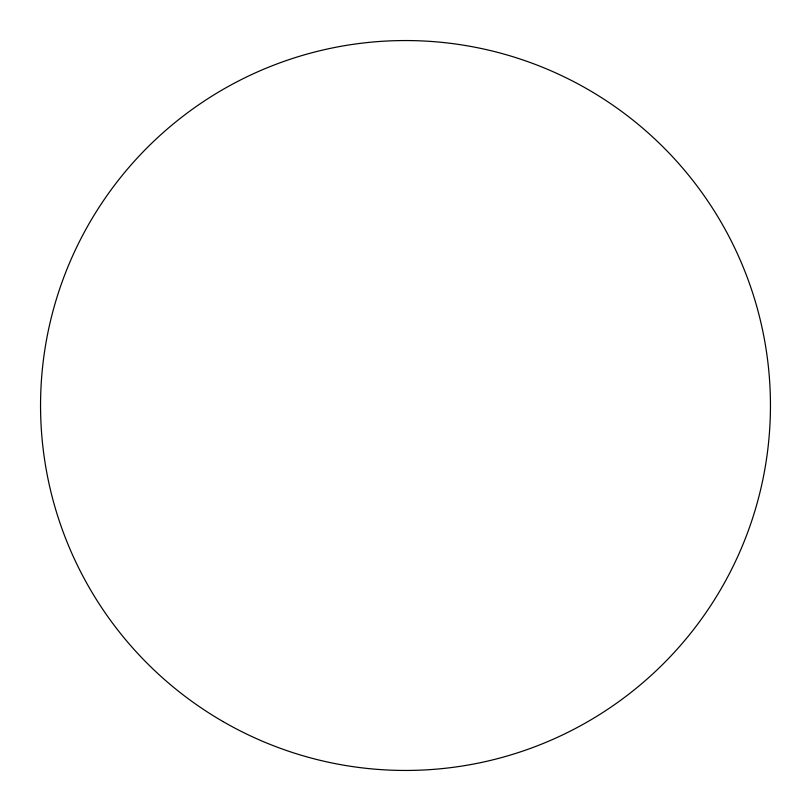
<?xml version="1.0" encoding="UTF-8"?>
<svg xmlns="http://www.w3.org/2000/svg" width="811" height="811" viewBox="0 0 811 811"><rect width="100%" height="100%" fill="white"/><g stroke="black" fill="none" stroke-linecap="round" stroke-linejoin="round"><path stroke-width="1.22" d="M223.025 721.557A364.95 364.95 0 0 0 770.45 405.5A364.95 364.95 0 0 0 223.025 89.443A364.95 364.95 0 0 0 223.025 721.557"/></g></svg>
